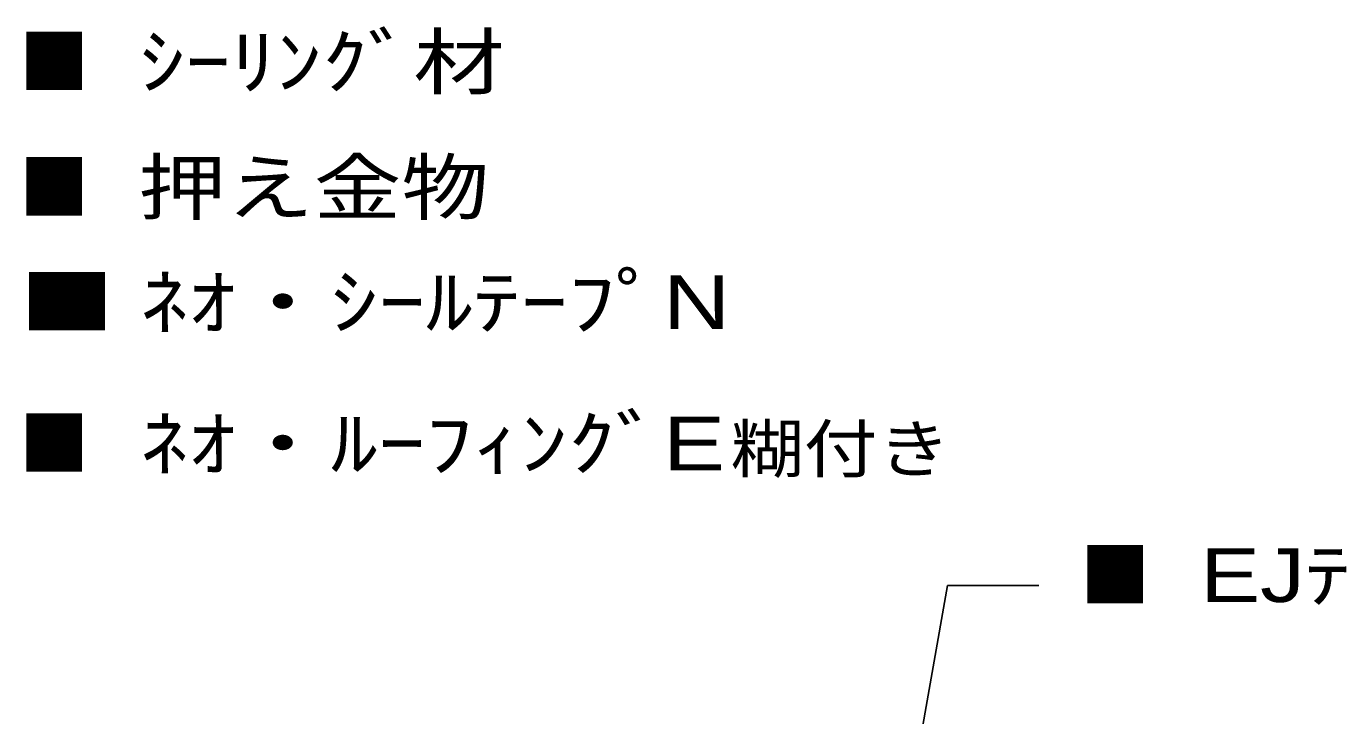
# Model space of a CAD drawing. Units: millimetres, scale not verified. Extents: x -129 to 127, y -99 to 88.
# Drawn here: x -33 to 38.9, y 23.6 to 61.3 of the extents above; entities that cross this region are included whole.
import ezdxf
from ezdxf.enums import TextEntityAlignment as Align

# ---------------------------------------------------------------- set-up
doc = ezdxf.new("R2010")
doc.units = ezdxf.units.MM
doc.header["$LTSCALE"] = 0.1
doc.layers.add('0-8_Z_O-文字', color=134, linetype='Continuous')
doc.styles.add('HGPｺﾞｼｯｸM', font='')
doc.styles.get('HGPｺﾞｼｯｸM').set_extended_font_data('HGPｺﾞｼｯｸM')

msp = doc.modelspace()

# ---------------------------------------------------------------- linework, layer by layer
at = {"layer": '0-8_Z_O-文字'}
msp.add_lwpolyline([(13.1786, 6.5591), (17.4328, 30.6859), (22.4328, 30.6859)], dxfattribs=at)

# ---------------------------------------------------------------- texts
at = {"layer": '0-8_Z_O-文字', "style": 'HGPｺﾞｼｯｸM'}
for s, height, width, p in [(' ｼｰﾘﾝｸﾞ材', 2.933, 1.25, (-28.169, 57.0168)), (' 押え金物', 2.933, 1.2, (-28.169, 50.1471)), ('■ ﾈｵ・ｼｰﾙﾃｰﾌﾟN', 2.933, 1.3, (-33.367, 43.8607)), (' ﾈｵ・ﾙｰﾌｨﾝｸﾞE', 2.933, 1.3, (-28.169, 36.1209)), ('糊付き', 2.566, 1.15, (5.5365, 36.1209)), (' EJﾃｰﾌﾟ', 2.933, 1.25, (29.8998, 28.9056))]:
    msp.add_text(s, height=height, dxfattribs=dict(at, width=width)).set_placement(p, align=Align.BOTTOM_LEFT)
at = {"layer": '0-8_Z_O-文字', "color": 30, "style": 'HGPｺﾞｼｯｸM', "width": 0.95}
msp.add_text('■', height=2.933, dxfattribs=at).set_placement((-33.367, 57.0168), align=Align.BOTTOM_LEFT)
at = {"layer": '0-8_Z_O-文字', "color": 200, "style": 'HGPｺﾞｼｯｸM', "width": 0.95}
msp.add_text('■', height=2.933, dxfattribs=at).set_placement((-33.367, 50.1471), align=Align.BOTTOM_LEFT)
at = {"layer": '0-8_Z_O-文字', "color": 3, "style": 'HGPｺﾞｼｯｸM', "width": 0.95}
msp.add_text('■', height=2.933, dxfattribs=at).set_placement((-33.367, 36.1209), align=Align.BOTTOM_LEFT)
at = {"layer": '0-8_Z_O-文字', "color": 11, "style": 'HGPｺﾞｼｯｸM', "width": 0.95}
msp.add_text('■', height=2.933, dxfattribs=at).set_placement((24.7018, 28.9056), align=Align.BOTTOM_LEFT)

doc.saveas('drawing.dxf')
